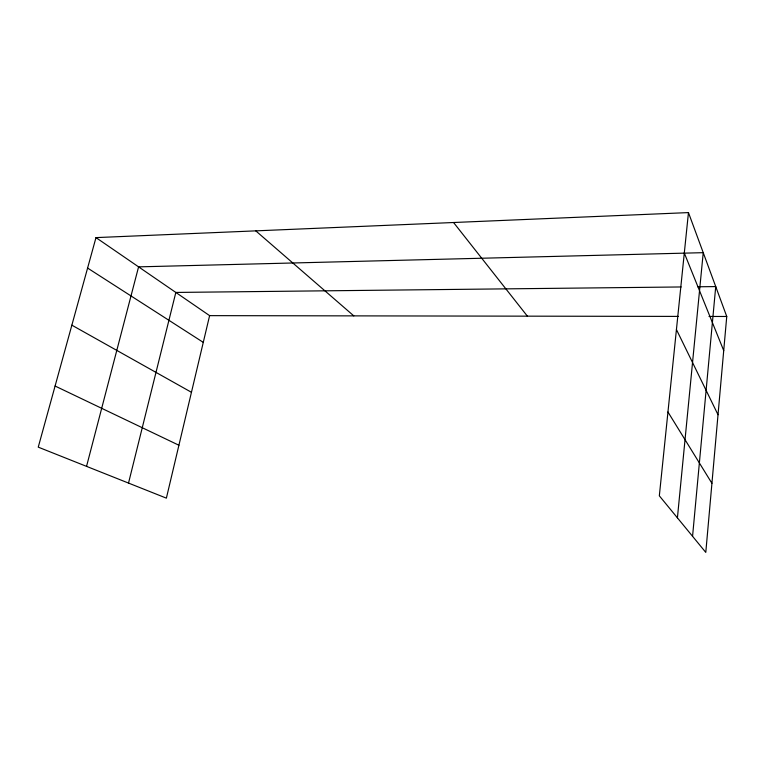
<?xml version="1.0" encoding="UTF-8"?>
<svg xmlns="http://www.w3.org/2000/svg" width="765" height="765" viewBox="0 0 765 765"><rect width="100%" height="100%" fill="white"/><g stroke="black" fill="none" stroke-linecap="round" stroke-linejoin="round"><path stroke-width="1.15" d="M688.462 212.594L726.75 316.481L705.789 552.406L659.334 495.825L688.462 212.594L95.988 237.609L38.25 447.143L166.378 498.149L209.61 315.639L95.988 237.609M692.564 536.294L715.734 286.588L697.843 286.779M677.417 517.848L703.236 252.67L138.589 266.861L86.541 466.373M128.52 483.078L175.835 292.44L681.137 286.961M209.61 315.639L678.297 316.404M709.021 316.452L726.75 316.481M55.09 386.029L178.914 445.24M71.862 325.173L191.451 392.292M87.602 268.066L203.28 342.366M255.778 230.867L353.812 315.878M453.559 222.51L527.381 316.155M667.95 411.991L711.928 483.308M676.432 329.533L718.019 414.745M684.302 253.043L723.719 350.609"/></g></svg>
